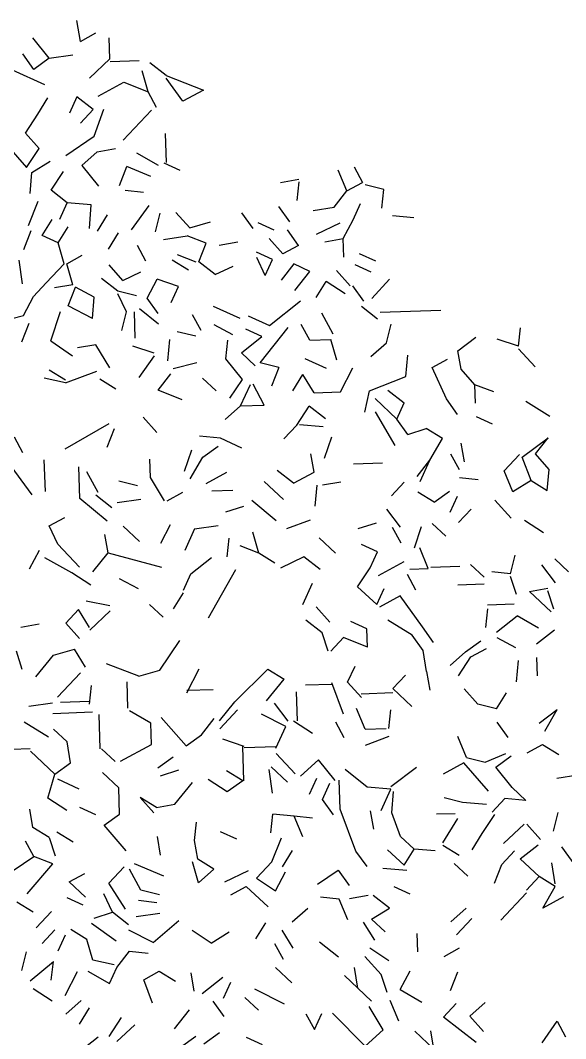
# Model space of a CAD drawing. Header units: metres. Extents: x 10 to 239, y 2 to 253.
# Drawn here: x 62.01 to 63.125, y 239.935 to 242.017 of the extents above; entities that cross this region are included whole.
import ezdxf

# ---------------------------------------------------------------- set-up
doc = ezdxf.new("R2010")
doc.units = ezdxf.units.M
doc.header["$MEASUREMENT"] = 0
doc.layers.add('bloques ARBOLES', color=7, linetype='Continuous', true_color=0xb8d897)

# ---------------------------------------------------------------- blocks, each defined once
blk = doc.blocks.new('arb-alz-77')
at = {"layer": 'bloques ARBOLES', "linetype": 'Continuous'}
for p, q in [((0.2106, 12.6118), (0.1946, 12.7109)), ((0.2106, 12.6118), (0.1946, 12.7109)), ((0.0638, 12.5321), (-0.0142, 12.6292)), ((0.2106, 12.6118), (0.2839, 12.6516)), ((0.3503, 12.5293), (0.3469, 12.6289)), ((0.3503, 12.5293), (0.3469, 12.6289)), ((0.3503, 12.5293), (0.3469, 12.6289)), ((-0.0091, 12.4797), (-0.0615, 12.5528)), ((0.0638, 12.5321), (-0.0091, 12.4797)), ((0.0638, 12.5321), (0.1753, 12.5482)), ((0.3503, 12.5293), (0.2537, 12.4388)), ((0.3508, 12.5169), (0.4877, 12.5216)), ((0.3508, 12.5169), (0.4877, 12.5216)), ((0.6145, 12.451), (0.5378, 12.5107)), ((0.0432, 12.4069), (-0.1088, 12.4764)), ((0.5299, 12.3735), (0.5018, 12.4722)), ((0.5299, 12.3735), (0.5018, 12.4722)), ((0.6145, 12.451), (0.7913, 12.3823)), ((0.6145, 12.451), (0.7913, 12.3823)), ((0.6934, 12.3292), (0.615, 12.4386)), ((0.6934, 12.3292), (0.615, 12.4386)), ((0.294, 12.3531), (0.4163, 12.4195)), ((0.4163, 12.4195), (0.5299, 12.3735)), ((0.0103, 12.2687), (0.0576, 12.3451)), ((0.1944, 12.3497), (0.1598, 12.2737)), ((0.1944, 12.3497), (0.1598, 12.2737)), ((0.2712, 12.2901), (0.1944, 12.3497)), ((0.2712, 12.2901), (0.1944, 12.3497)), ((0.2712, 12.2901), (0.1944, 12.3497)), ((0.2712, 12.2901), (0.1944, 12.3497)), ((0.5698, 12.3001), (0.5299, 12.3735)), ((0.5698, 12.3001), (0.5299, 12.3735)), ((0.7913, 12.3823), (0.6934, 12.3292)), ((0.2754, 12.1655), (0.321, 12.2917)), ((0.2754, 12.1655), (0.321, 12.2917)), ((-0.0488, 12.1795), (0.0103, 12.2687)), ((-0.0488, 12.1795), (0.0103, 12.2687)), ((-0.0488, 12.1795), (0.0103, 12.2687)), ((0.211, 12.2257), (0.2712, 12.2901)), ((0.4131, 12.1453), (0.5454, 12.2868)), ((0.4131, 12.1453), (0.5454, 12.2868)), ((-0.1599, 12.1508), (-0.0435, 12.0178)), ((-0.1599, 12.1508), (-0.0435, 12.0178)), ((-0.1599, 12.1508), (-0.0435, 12.0178)), ((0.0158, 12.1069), (-0.0488, 12.1795)), ((0.1415, 12.0739), (0.2754, 12.1655)), ((0.1415, 12.0739), (0.2754, 12.1655)), ((0.616, 12.04), (0.6114, 12.1769)), ((0.616, 12.04), (0.6114, 12.1769)), ((-0.0435, 12.0178), (0.0158, 12.1069)), ((0.2904, 12.0913), (0.377, 12.1067)), ((0.2904, 12.0913), (0.377, 12.1067)), ((0.2178, 12.0266), (0.2904, 12.0913)), ((0.5791, 12.0264), (0.4774, 12.0853)), ((-0.0177, 11.9937), (0.0678, 12.0464)), ((0.2178, 12.0266), (0.2958, 11.9296)), ((0.3955, 11.933), (0.4298, 12.0213)), ((0.5434, 11.9754), (0.4298, 12.0213)), ((0.5434, 11.9754), (0.4298, 12.0213)), ((0.6036, 12.0397), (0.6795, 12.0048)), ((0.6036, 12.0397), (0.6795, 12.0048)), ((1.4675, 11.9069), (1.4268, 12.0052)), ((1.4675, 11.9069), (1.4268, 12.0052)), ((1.5011, 12.0201), (1.5409, 11.9468)), ((1.5011, 12.0201), (1.5409, 11.9468)), ((-0.0268, 11.8938), (-0.0177, 11.9937)), ((0.0723, 11.9097), (0.1316, 11.9988)), ((0.0723, 11.9097), (0.1316, 11.9988)), ((1.1547, 11.9461), (1.2415, 11.9615)), ((0.149, 11.8499), (0.0723, 11.9097)), ((0.149, 11.8499), (0.0723, 11.9097)), ((0.5086, 11.8994), (0.4211, 11.909)), ((1.2324, 11.8616), (1.2418, 11.9491)), ((1.4078, 11.8302), (1.4675, 11.9069)), ((1.4675, 11.9069), (1.5409, 11.9468)), ((1.6416, 11.9127), (1.5538, 11.9347)), ((1.6322, 11.8252), (1.6416, 11.9127)), ((1.6322, 11.8252), (1.6416, 11.9127)), ((1.6322, 11.8252), (1.6416, 11.9127)), ((1.6322, 11.8252), (1.6416, 11.9127)), ((-0.0341, 11.7441), (0.0118, 11.8578)), ((0.1142, 11.7739), (0.149, 11.8499)), ((0.1142, 11.7739), (0.149, 11.8499)), ((0.1142, 11.7739), (0.149, 11.8499)), ((0.2614, 11.8413), (0.149, 11.8499)), ((0.2529, 11.7288), (0.2614, 11.8413)), ((0.2529, 11.7288), (0.2614, 11.8413)), ((0.4523, 11.7231), (0.5356, 11.8381)), ((0.4523, 11.7231), (0.5356, 11.8381)), ((0.4523, 11.7231), (0.5356, 11.8381)), ((0.4523, 11.7231), (0.5356, 11.8381)), ((0.4523, 11.7231), (0.5356, 11.8381)), ((1.1984, 11.7607), (1.1461, 11.8337)), ((1.3087, 11.8143), (1.4078, 11.8302)), ((1.497, 11.7708), (1.5318, 11.8469)), ((1.497, 11.7708), (1.5318, 11.8469)), ((0.0297, 11.6964), (0.077, 11.7727)), ((0.2906, 11.7176), (0.3379, 11.7941)), ((0.5647, 11.7145), (0.5866, 11.8024)), ((0.7261, 11.7323), (0.6612, 11.805)), ((1.025, 11.73), (0.9727, 11.803)), ((1.4502, 11.6822), (1.497, 11.7708)), ((1.4502, 11.6822), (1.497, 11.7708)), ((1.7832, 11.7805), (1.6832, 11.7896)), ((1.7832, 11.7805), (1.6832, 11.7896)), ((-0.0553, 11.6313), (-0.0209, 11.7195)), ((-0.0553, 11.6313), (-0.0209, 11.7195)), ((0.1056, 11.6615), (0.1528, 11.738)), ((0.1056, 11.6615), (0.1528, 11.738)), ((0.7261, 11.7323), (0.8247, 11.7607)), ((0.7261, 11.7323), (0.8247, 11.7607)), ((0.7261, 11.7323), (0.8247, 11.7607)), ((1.125, 11.721), (1.0491, 11.7557)), ((1.125, 11.721), (1.0491, 11.7557)), ((1.2395, 11.65), (1.1872, 11.7231)), ((1.3249, 11.7028), (1.4351, 11.7564)), ((0.1056, 11.6615), (0.0297, 11.6964)), ((0.3434, 11.6324), (0.3904, 11.7086)), ((0.3434, 11.6324), (0.3904, 11.7086)), ((0.3434, 11.6324), (0.3904, 11.7086)), ((0.3434, 11.6324), (0.3904, 11.7086)), ((0.3434, 11.6324), (0.3904, 11.7086)), ((0.6032, 11.6784), (0.7148, 11.6947)), ((0.6032, 11.6784), (0.7148, 11.6947)), ((0.6032, 11.6784), (0.7148, 11.6947)), ((0.8032, 11.6603), (0.7148, 11.6947)), ((1.166, 11.6102), (1.1013, 11.6827)), ((1.166, 11.6102), (1.1013, 11.6827)), ((1.166, 11.6102), (1.1013, 11.6827)), ((1.3634, 11.6668), (1.4502, 11.6822)), ((1.4531, 11.595), (1.4502, 11.6822)), ((1.4531, 11.595), (1.4502, 11.6822)), ((0.1339, 11.5628), (0.1056, 11.6615)), ((0.5196, 11.5758), (0.4797, 11.6493)), ((0.5196, 11.5758), (0.4797, 11.6493)), ((0.7688, 11.5718), (0.8032, 11.6603)), ((0.7688, 11.5718), (0.8032, 11.6603)), ((0.9526, 11.6653), (0.8658, 11.6499)), ((1.2395, 11.65), (1.166, 11.6102)), ((-0.0623, 11.4691), (-0.0784, 11.5806)), ((-0.0623, 11.4691), (-0.0784, 11.5806)), ((0.1463, 11.5633), (0.2197, 11.6032)), ((0.7203, 11.533), (0.644, 11.58)), ((0.7564, 11.5715), (0.668, 11.6059)), ((0.7564, 11.5715), (0.668, 11.6059)), ((0.8456, 11.5122), (0.7688, 11.5718)), ((1.1172, 11.5837), (1.0412, 11.6185)), ((1.0824, 11.5078), (1.0421, 11.5935)), ((1.0824, 11.5078), (1.1172, 11.5837)), ((1.6032, 11.5751), (1.5273, 11.6099)), ((0.0497, 11.4729), (0.1339, 11.5628)), ((0.1745, 11.4647), (0.1463, 11.5633)), ((0.1745, 11.4647), (0.1463, 11.5633)), ((0.4106, 11.4851), (0.3459, 11.5576)), ((0.4106, 11.4851), (0.3459, 11.5576)), ((0.4106, 11.4851), (0.4963, 11.5253)), ((0.4106, 11.4851), (0.4963, 11.5253)), ((0.8456, 11.5122), (0.9314, 11.5525)), ((0.8456, 11.5122), (0.9314, 11.5525)), ((0.8456, 11.5122), (0.9314, 11.5525)), ((1.2175, 11.5622), (1.1578, 11.4853)), ((1.2175, 11.5622), (1.1578, 11.4853)), ((1.2934, 11.5273), (1.2175, 11.5622)), ((1.2218, 11.4378), (1.2934, 11.5273)), ((1.2218, 11.4378), (1.2934, 11.5273)), ((1.2218, 11.4378), (1.2934, 11.5273)), ((1.4826, 11.459), (1.4179, 11.5315)), ((1.4826, 11.459), (1.4179, 11.5315)), ((1.4826, 11.459), (1.4179, 11.5315)), ((1.4826, 11.459), (1.4179, 11.5315)), ((1.4826, 11.459), (1.4179, 11.5315)), ((1.5042, 11.5594), (1.5801, 11.5245)), ((1.5042, 11.5594), (1.5801, 11.5245)), ((0.3872, 11.4345), (0.3105, 11.4941)), ((0.3872, 11.4345), (0.3105, 11.4941)), ((0.5255, 11.4017), (0.5723, 11.4906)), ((0.673, 11.4565), (0.5723, 11.4906)), ((1.3225, 11.4037), (1.3698, 11.4801)), ((1.3225, 11.4037), (1.3698, 11.4801)), ((1.459, 11.4208), (1.3698, 11.4801)), ((1.459, 11.4208), (1.3698, 11.4801)), ((1.5843, 11.4002), (1.6684, 11.4901)), ((1.5843, 11.4002), (1.6684, 11.4901)), ((1.5843, 11.4002), (1.6684, 11.4901)), ((-0.0104, 11.4086), (0.0497, 11.4729)), ((0.1745, 11.4647), (0.088, 11.4492)), ((0.1745, 11.4647), (0.088, 11.4492)), ((0.153, 11.3643), (0.1875, 11.4526)), ((0.2761, 11.4059), (0.1875, 11.4526)), ((0.4752, 11.4126), (0.3872, 11.4345)), ((0.4752, 11.4126), (0.3872, 11.4345)), ((0.6383, 11.3807), (0.673, 11.4565)), ((1.5473, 11.3864), (1.4951, 11.4595)), ((1.5473, 11.3864), (1.4951, 11.4595)), ((-0.0572, 11.3197), (-0.0104, 11.4086)), ((0.2671, 11.3058), (0.2761, 11.4059)), ((0.2671, 11.3058), (0.2761, 11.4059)), ((0.4281, 11.3361), (0.3877, 11.4221)), ((0.4281, 11.3361), (0.3877, 11.4221)), ((0.4281, 11.3361), (0.3877, 11.4221)), ((0.5778, 11.3287), (0.5255, 11.4017)), ((0.5778, 11.3287), (0.5255, 11.4017)), ((0.5778, 11.3287), (0.5255, 11.4017)), ((1.1028, 11.2719), (1.2483, 11.3888)), ((0.0713, 11.1996), (0.1166, 11.3381)), ((0.0713, 11.1996), (0.1166, 11.3381)), ((0.2671, 11.3058), (0.153, 11.3643)), ((0.4061, 11.2483), (0.4281, 11.3361)), ((0.4061, 11.2483), (0.4281, 11.3361)), ((0.4061, 11.2483), (0.4281, 11.3361)), ((0.4695, 11.2131), (0.4654, 11.3374)), ((0.5794, 11.279), (0.4898, 11.3507)), ((0.9647, 11.3045), (0.8381, 11.3625)), ((0.9647, 11.3045), (0.8381, 11.3625)), ((1.6125, 11.3015), (1.5358, 11.3611)), ((1.91, 11.3426), (1.624, 11.333)), ((1.91, 11.3426), (1.624, 11.333)), ((1.91, 11.3426), (1.624, 11.333)), ((-0.1684, 11.2911), (-0.0572, 11.3197)), ((-0.0654, 11.1949), (-0.031, 11.2834)), ((-0.0654, 11.1949), (-0.031, 11.2834)), ((-0.0654, 11.1949), (-0.031, 11.2834)), ((-0.0654, 11.1949), (-0.031, 11.2834)), ((0.7797, 11.2484), (0.74, 11.3218)), ((0.7797, 11.2484), (0.74, 11.3218)), ((0.7797, 11.2484), (0.74, 11.3218)), ((0.7797, 11.2484), (0.74, 11.3218)), ((0.7797, 11.2484), (0.74, 11.3218)), ((1.0016, 11.3182), (1.1028, 11.2719)), ((1.4031, 11.2321), (1.35, 11.33)), ((0.6677, 11.2446), (0.7557, 11.2227)), ((0.9299, 11.2286), (0.8411, 11.2754)), ((0.9299, 11.2286), (0.8411, 11.2754)), ((1.0671, 11.2208), (0.9912, 11.2556)), ((1.0671, 11.2208), (0.9912, 11.2556)), ((1.0671, 11.2208), (0.9912, 11.2556)), ((1.0589, 11.0959), (1.1903, 11.2623)), ((1.0589, 11.0959), (1.1903, 11.2623)), ((1.0589, 11.0959), (1.1903, 11.2623)), ((1.0589, 11.0959), (1.1903, 11.2623)), ((1.0589, 11.0959), (1.1903, 11.2623)), ((1.0589, 11.0959), (1.1903, 11.2623)), ((1.292, 11.2034), (1.2521, 11.2769)), ((1.6536, 11.1907), (1.6756, 11.2786)), ((2.2769, 11.1744), (2.2865, 11.2619)), ((0.0713, 11.1996), (0.1734, 11.1284)), ((0.0713, 11.1996), (0.1734, 11.1284)), ((0.6226, 11.1061), (0.6317, 11.2061)), ((0.8963, 11.1154), (0.9059, 11.2028)), ((0.8963, 11.1154), (0.9059, 11.2028)), ((0.9702, 11.1427), (1.0671, 11.2208)), ((0.9702, 11.1427), (1.0671, 11.2208)), ((0.9702, 11.1427), (1.0671, 11.2208)), ((1.292, 11.2034), (1.3915, 11.2068)), ((1.4197, 11.1081), (1.3915, 11.2068)), ((1.5811, 11.1261), (1.6536, 11.1907)), ((1.9912, 11.1523), (2.0762, 11.2175)), ((1.9912, 11.1523), (2.0762, 11.2175)), ((1.9912, 11.1523), (2.0762, 11.2175)), ((2.2769, 11.1744), (2.1762, 11.2084)), ((0.2838, 11.1818), (0.1971, 11.1664)), ((0.2838, 11.1818), (0.1971, 11.1664)), ((0.3498, 11.072), (0.2838, 11.1818)), ((0.5591, 11.1414), (0.4584, 11.1752)), ((0.5591, 11.1414), (0.4584, 11.1752)), ((1.0345, 11.0827), (0.9702, 11.1427)), ((2.0066, 11.0656), (1.9912, 11.1523)), ((2.0066, 11.0656), (1.9912, 11.1523)), ((2.0066, 11.0656), (1.9912, 11.1523)), ((2.0066, 11.0656), (1.9912, 11.1523)), ((2.355, 11.0774), (2.2774, 11.162)), ((2.355, 11.0774), (2.2774, 11.162)), ((0.4883, 11.0268), (0.5596, 11.1288)), ((0.4883, 11.0268), (0.5596, 11.1288)), ((0.6488, 11.0696), (0.7599, 11.0983)), ((0.6488, 11.0696), (0.7599, 11.0983)), ((0.9744, 11.0183), (0.8963, 11.1154)), ((1.1469, 11.074), (1.0589, 11.0959)), ((1.3713, 11.0691), (1.27, 11.1155)), ((1.3713, 11.0691), (1.27, 11.1155)), ((1.3713, 11.0691), (1.27, 11.1155)), ((1.3713, 11.0691), (1.27, 11.1155)), ((1.7461, 11.0319), (1.7553, 11.1319)), ((1.8693, 11.0735), (1.9426, 11.1133)), ((0.1398, 11.0151), (0.0636, 11.0623)), ((0.1403, 11.0025), (0.288, 11.0574)), ((0.5775, 10.9676), (0.6372, 11.0444)), ((1.1469, 11.074), (1.1125, 10.9856)), ((1.1469, 11.074), (1.1125, 10.9856)), ((1.4372, 10.9592), (1.4956, 11.0733)), ((1.9366, 10.9263), (1.8693, 11.0735)), ((1.9366, 10.9263), (1.8693, 11.0735)), ((1.9366, 10.9263), (1.8693, 11.0735)), ((2.0714, 10.9931), (2.0066, 11.0656)), ((0.1403, 11.0025), (0.04, 11.0242)), ((0.1403, 11.0025), (0.04, 11.0242)), ((0.3017, 11.0206), (0.378, 10.9734)), ((0.3017, 11.0206), (0.378, 10.9734)), ((0.8516, 10.9644), (0.7873, 11.0244)), ((0.9152, 10.9291), (0.9744, 11.0183)), ((0.966, 10.8935), (1.0125, 10.9948)), ((1.078, 10.8972), (1.025, 10.9951)), ((1.2129, 10.9641), (1.2601, 11.0404)), ((1.3128, 10.955), (1.2601, 11.0404)), ((1.3128, 10.955), (1.2601, 11.0404)), ((1.5742, 10.9639), (1.7461, 11.0319)), ((0.6911, 10.9216), (0.5775, 10.9676)), ((1.3128, 10.955), (1.4372, 10.9592)), ((1.3128, 10.955), (1.4372, 10.9592)), ((1.5525, 10.8635), (1.5742, 10.9639)), ((1.6611, 10.9669), (1.7378, 10.9071)), ((1.6611, 10.9669), (1.7378, 10.9071)), ((2.1596, 10.9587), (2.0714, 10.9931)), ((2.0743, 10.906), (2.0714, 10.9931)), ((1.7032, 10.8311), (1.6003, 10.9273)), ((1.7032, 10.8311), (1.7378, 10.9071)), ((1.9889, 10.8532), (1.9366, 10.9263)), ((2.4252, 10.8431), (2.3107, 10.914)), ((2.4252, 10.8431), (2.3107, 10.914)), ((0.966, 10.8935), (0.8935, 10.8289)), ((0.966, 10.8935), (1.078, 10.8972)), ((0.966, 10.8935), (1.078, 10.8972)), ((0.966, 10.8935), (1.078, 10.8972)), ((1.2308, 10.8028), (1.29, 10.892)), ((1.3668, 10.8323), (1.29, 10.892)), ((1.695, 10.7063), (1.6023, 10.8652)), ((0.1383, 10.6912), (0.3461, 10.8103)), ((0.1383, 10.6912), (0.3461, 10.8103)), ((0.5718, 10.7681), (0.507, 10.8406)), ((0.5718, 10.7681), (0.507, 10.8406)), ((1.1706, 10.7385), (1.2308, 10.8028)), ((1.3556, 10.7945), (1.2432, 10.8032)), ((1.3556, 10.7945), (1.2432, 10.8032)), ((1.7555, 10.7582), (1.7032, 10.8311)), ((2.0764, 10.8438), (2.1522, 10.809)), ((2.0764, 10.8438), (2.1522, 10.809)), ((0.3374, 10.6979), (0.3719, 10.7862)), ((1.7555, 10.7582), (1.8417, 10.786)), ((1.7555, 10.7582), (1.8417, 10.786)), ((1.918, 10.7387), (1.8417, 10.786)), ((1.918, 10.7387), (1.8417, 10.786)), ((-0.0602, 10.6719), (-0.1001, 10.7454)), ((0.8716, 10.7409), (0.7717, 10.7499)), ((0.8716, 10.7409), (0.7717, 10.7499)), ((0.9727, 10.6944), (0.8716, 10.7409)), ((1.3945, 10.746), (1.3606, 10.6452)), ((1.8592, 10.6373), (1.918, 10.7387)), ((1.8592, 10.6373), (1.918, 10.7387)), ((2.0213, 10.6301), (2.0059, 10.7168)), ((2.0213, 10.6301), (2.0059, 10.7168)), ((2.2946, 10.652), (2.4161, 10.7431)), ((2.3565, 10.6664), (2.4161, 10.7431)), ((0.7024, 10.5856), (0.7365, 10.6864)), ((0.7875, 10.6507), (0.8603, 10.703)), ((1.313, 10.5813), (1.2975, 10.6679)), ((1.313, 10.5813), (1.2975, 10.6679)), ((1.9977, 10.592), (1.9578, 10.6654)), ((1.9977, 10.592), (1.9578, 10.6654)), ((1.9977, 10.592), (1.9578, 10.6654)), ((2.2097, 10.5867), (2.2817, 10.6639)), ((2.4212, 10.5938), (2.3565, 10.6664)), ((-0.0162, 10.4742), (-0.1337, 10.6321)), ((0.0456, 10.4888), (0.0405, 10.6381)), ((0.0456, 10.4888), (0.0405, 10.6381)), ((0.0456, 10.4888), (0.0405, 10.6381)), ((0.5416, 10.5553), (0.5386, 10.6423)), ((0.5416, 10.5553), (0.5386, 10.6423)), ((0.7286, 10.5492), (0.7875, 10.6507)), ((1.6354, 10.6234), (1.4986, 10.6188)), ((1.6354, 10.6234), (1.4986, 10.6188)), ((1.7994, 10.5603), (1.8592, 10.6373)), ((1.7994, 10.5603), (1.8592, 10.6373)), ((1.7994, 10.5603), (1.8592, 10.6373)), ((1.8128, 10.5359), (1.8592, 10.6373)), ((1.8128, 10.5359), (1.8592, 10.6373)), ((1.8128, 10.5359), (1.8592, 10.6373)), ((2.3357, 10.5412), (2.2946, 10.652)), ((2.3357, 10.5412), (2.2946, 10.652)), ((0.2085, 10.4568), (0.2035, 10.6061)), ((0.2948, 10.4847), (0.2417, 10.5826)), ((0.804, 10.5267), (0.9019, 10.5799)), ((1.2151, 10.5282), (1.1383, 10.5879)), ((1.2151, 10.5282), (1.313, 10.5813)), ((2.2504, 10.4885), (2.2097, 10.5867)), ((2.412, 10.494), (2.4212, 10.5938)), ((2.412, 10.494), (2.4212, 10.5938)), ((2.412, 10.494), (2.4212, 10.5938)), ((2.412, 10.494), (2.4212, 10.5938)), ((2.412, 10.494), (2.4212, 10.5938)), ((0.4806, 10.5159), (0.3927, 10.5379)), ((0.6076, 10.4454), (0.5416, 10.5553)), ((0.6076, 10.4454), (0.5416, 10.5553)), ((1.1678, 10.4519), (1.0778, 10.5361)), ((1.3185, 10.4196), (1.3275, 10.5195)), ((1.3185, 10.4196), (1.3275, 10.5195)), ((1.3524, 10.5204), (1.4391, 10.5358)), ((1.3524, 10.5204), (1.4391, 10.5358)), ((1.678, 10.4692), (1.7381, 10.5334)), ((2.0865, 10.5452), (1.9989, 10.5546)), ((2.3357, 10.5412), (2.2504, 10.4885)), ((2.3357, 10.5412), (2.2504, 10.4885)), ((2.3357, 10.5412), (2.412, 10.494)), ((2.3357, 10.5412), (2.412, 10.494)), ((0.3596, 10.4121), (0.2829, 10.4719)), ((0.62, 10.4459), (0.6934, 10.4858)), ((0.62, 10.4459), (0.6934, 10.4858)), ((0.62, 10.4459), (0.6934, 10.4858)), ((0.9299, 10.4938), (0.8303, 10.4904)), ((0.9299, 10.4938), (0.8303, 10.4904)), ((1.8784, 10.4385), (1.8019, 10.4858)), ((1.8784, 10.4385), (1.8019, 10.4858)), ((1.8784, 10.4385), (1.9513, 10.4908)), ((1.8784, 10.4385), (1.9513, 10.4908)), ((1.9546, 10.3913), (1.9895, 10.4671)), ((1.9546, 10.3913), (1.9895, 10.4671)), ((0.3369, 10.349), (0.2085, 10.4568)), ((0.3369, 10.349), (0.2085, 10.4568)), ((0.3837, 10.4379), (0.4952, 10.4541)), ((0.3837, 10.4379), (0.4952, 10.4541)), ((0.8958, 10.3929), (0.9821, 10.4207)), ((1.1339, 10.3511), (1.0185, 10.4469)), ((1.1339, 10.3511), (1.0185, 10.4469)), ((2.242, 10.3636), (2.1644, 10.4482)), ((1.7204, 10.3211), (1.6552, 10.4061)), ((1.9937, 10.3428), (2.0538, 10.407)), ((0.0636, 10.3274), (0.1369, 10.3673)), ((0.1037, 10.2415), (0.0636, 10.3274)), ((0.1037, 10.2415), (0.0636, 10.3274)), ((0.4123, 10.3267), (0.4894, 10.2545)), ((0.4123, 10.3267), (0.4894, 10.2545)), ((0.4123, 10.3267), (0.4894, 10.2545)), ((0.5894, 10.2455), (0.6362, 10.3343)), ((0.749, 10.3131), (0.8606, 10.3294)), ((1.1849, 10.3154), (1.2956, 10.3565)), ((1.1849, 10.3154), (1.2956, 10.3565)), ((1.5213, 10.3144), (1.6076, 10.3422)), ((1.7859, 10.2237), (1.8199, 10.3244)), ((1.7859, 10.2237), (1.8199, 10.3244)), ((1.7859, 10.2237), (1.8199, 10.3244)), ((1.7859, 10.2237), (1.8199, 10.3244)), ((1.7859, 10.2237), (1.8199, 10.3244)), ((1.7859, 10.2237), (1.8199, 10.3244)), ((1.9335, 10.2785), (1.8692, 10.3385)), ((1.9335, 10.2785), (1.8692, 10.3385)), ((1.9335, 10.2785), (1.8692, 10.3385)), ((2.3939, 10.294), (2.3046, 10.3532)), ((0.3419, 10.1998), (0.3264, 10.2865)), ((0.3419, 10.1998), (0.3264, 10.2865)), ((0.749, 10.3131), (0.7026, 10.212)), ((0.749, 10.3131), (0.7026, 10.212)), ((0.749, 10.3131), (0.7026, 10.212)), ((1.0519, 10.1988), (1.0236, 10.2975)), ((1.7229, 10.2465), (1.683, 10.3198)), ((0.2071, 10.1329), (0.1037, 10.2415)), ((0.2071, 10.1329), (0.1037, 10.2415)), ((0.2071, 10.1329), (0.1037, 10.2415)), ((0.2071, 10.1329), (0.1037, 10.2415)), ((0.903, 10.1814), (0.9124, 10.2688)), ((0.903, 10.1814), (0.9124, 10.2688)), ((1.0519, 10.1988), (0.9635, 10.2332)), ((1.0519, 10.1988), (0.9635, 10.2332)), ((1.0519, 10.1988), (0.9635, 10.2332)), ((1.4131, 10.1986), (1.336, 10.2707)), ((1.4131, 10.1986), (1.336, 10.2707)), ((1.6122, 10.2053), (1.5362, 10.2402)), ((-0.0293, 10.125), (0.0175, 10.2137)), ((0.2701, 10.1101), (0.3419, 10.1998)), ((0.3419, 10.1998), (0.5932, 10.1335)), ((0.7313, 10.1009), (0.8282, 10.1789)), ((0.7313, 10.1009), (0.8282, 10.1789)), ((1.1282, 10.1516), (1.0519, 10.1988)), ((1.2642, 10.1811), (1.1538, 10.1276)), ((1.2642, 10.1811), (1.1538, 10.1276)), ((1.341, 10.1214), (1.2642, 10.1811)), ((1.341, 10.1214), (1.2642, 10.1811)), ((1.5774, 10.1295), (1.6122, 10.2053)), ((1.5774, 10.1295), (1.6122, 10.2053)), ((1.8515, 10.1262), (1.8108, 10.2245)), ((2.2384, 10.1019), (2.2604, 10.1898)), ((2.2384, 10.1019), (2.2604, 10.1898)), ((0.1706, 10.1068), (0.0436, 10.1773)), ((1.616, 10.0934), (1.7383, 10.1597)), ((1.8637, 10.1328), (2.0006, 10.1375)), ((2.1145, 10.0852), (2.0501, 10.1455)), ((2.1145, 10.0852), (2.0501, 10.1455)), ((2.1145, 10.0852), (2.0501, 10.1455)), ((2.4516, 10.0593), (2.3864, 10.1442)), ((2.5122, 10.1112), (2.4479, 10.1713)), ((0.2597, 10.0476), (0.1706, 10.1068)), ((0.2597, 10.0476), (0.1706, 10.1068)), ((0.6965, 10.0249), (0.7313, 10.1009)), ((0.6965, 10.0249), (0.7313, 10.1009)), ((0.9424, 10.1204), (0.8131, 9.8919)), ((0.9424, 10.1204), (0.8131, 9.8919)), ((1.5181, 10.0403), (1.5774, 10.1295)), ((1.5181, 10.0403), (1.5774, 10.1295)), ((1.7926, 10.0247), (1.7528, 10.0979)), ((1.7926, 10.0247), (1.7528, 10.0979)), ((1.7926, 10.0247), (1.7528, 10.0979)), ((1.7644, 10.1232), (1.8515, 10.1262)), ((1.7644, 10.1232), (1.8515, 10.1262)), ((2.2384, 10.1019), (2.1509, 10.1114)), ((2.2668, 10.0032), (2.2388, 10.0894)), ((2.2668, 10.0032), (2.2388, 10.0894)), ((0.4846, 10.0301), (0.3958, 10.077)), ((1.2593, 9.9567), (1.3058, 10.0579)), ((1.2593, 9.9567), (1.3058, 10.0579)), ((1.2593, 9.9567), (1.3058, 10.0579)), ((1.2593, 9.9567), (1.3058, 10.0579)), ((1.2593, 9.9567), (1.3058, 10.0579)), ((1.2593, 9.9567), (1.3058, 10.0579)), ((1.6081, 9.956), (1.5181, 10.0403)), ((1.6081, 9.956), (1.5181, 10.0403)), ((1.6081, 9.956), (1.5181, 10.0403)), ((1.6081, 9.956), (1.5181, 10.0403)), ((1.6081, 9.956), (1.5181, 10.0403)), ((1.9911, 10.05), (2.1155, 10.0542)), ((1.9911, 10.05), (2.1155, 10.0542)), ((0.6496, 9.9362), (0.6969, 10.0125)), ((0.6496, 9.9362), (0.6969, 10.0125)), ((1.6081, 9.956), (1.6429, 10.032)), ((1.6081, 9.956), (1.6429, 10.032)), ((1.6081, 9.956), (1.6429, 10.032)), ((1.7189, 9.9972), (1.621, 9.9441)), ((1.7189, 9.9972), (1.621, 9.9441)), ((1.8233, 9.8512), (1.7189, 9.9972)), ((2.3285, 10.0177), (2.4152, 10.0331)), ((2.3285, 10.0177), (2.4152, 10.0331)), ((2.4313, 9.9215), (2.3285, 10.0177)), ((2.4313, 9.9215), (2.3285, 10.0177)), ((2.4434, 9.9344), (2.4155, 10.0207)), ((2.4434, 9.9344), (2.4155, 10.0207)), ((2.4434, 9.9344), (2.4155, 10.0207)), ((2.4434, 9.9344), (2.4155, 10.0207)), ((0.3503, 9.9509), (0.2375, 9.9721)), ((0.6012, 9.8971), (0.5369, 9.9573)), ((1.3867, 9.8739), (1.3219, 9.9464)), ((1.3867, 9.8739), (1.3219, 9.9464)), ((1.3867, 9.8739), (1.3219, 9.9464)), ((2.1313, 9.9551), (2.2557, 9.9594)), ((0.1413, 9.8692), (0.2014, 9.9335)), ((0.1413, 9.8692), (0.2014, 9.9335)), ((0.1413, 9.8692), (0.2014, 9.9335)), ((0.2541, 9.848), (0.2014, 9.9335)), ((0.2541, 9.848), (0.2014, 9.9335)), ((0.2545, 9.8356), (0.3511, 9.9261)), ((0.2545, 9.8356), (0.3511, 9.9261)), ((0.2545, 9.8356), (0.3511, 9.9261)), ((2.1225, 9.8489), (2.1319, 9.9364)), ((2.1225, 9.8489), (2.1319, 9.9364)), ((2.1225, 9.8489), (2.1319, 9.9364)), ((2.1731, 9.8257), (2.2701, 9.9037)), ((2.1731, 9.8257), (2.2701, 9.9037)), ((2.3716, 9.8448), (2.2701, 9.9037)), ((2.3716, 9.8448), (2.2701, 9.9037)), ((2.3716, 9.8448), (2.2701, 9.9037)), ((-0.0699, 9.8495), (0.0168, 9.865)), ((0.206, 9.7966), (0.1413, 9.8692)), ((1.3511, 9.8228), (1.2742, 9.8825)), ((1.3511, 9.8228), (1.2742, 9.8825)), ((1.5622, 9.8424), (1.4862, 9.8772)), ((1.5652, 9.7553), (1.5622, 9.8424)), ((1.5652, 9.7553), (1.5622, 9.8424)), ((1.5652, 9.7553), (1.5622, 9.8424)), ((1.7749, 9.8122), (1.6603, 9.8831)), ((1.8756, 9.7783), (1.8233, 9.8512)), ((1.8756, 9.7783), (1.8233, 9.8512)), ((1.3788, 9.7365), (1.3511, 9.8228)), ((1.3788, 9.7365), (1.3511, 9.8228)), ((1.3912, 9.7369), (1.4514, 9.8014)), ((1.3912, 9.7369), (1.4514, 9.8014)), ((1.5652, 9.7553), (1.4514, 9.8014)), ((1.5652, 9.7553), (1.4514, 9.8014)), ((1.8272, 9.7393), (1.7749, 9.8122)), ((2.1739, 9.8008), (2.2626, 9.754)), ((2.1739, 9.8008), (2.2626, 9.754)), ((2.1739, 9.8008), (2.2626, 9.754)), ((2.4467, 9.835), (2.3617, 9.7697)), ((2.4467, 9.835), (2.3617, 9.7697)), ((2.4467, 9.835), (2.3617, 9.7697)), ((2.4467, 9.835), (2.3617, 9.7697)), ((2.4467, 9.835), (2.3617, 9.7697)), ((2.4467, 9.835), (2.3617, 9.7697)), ((2.4467, 9.835), (2.3617, 9.7697)), ((2.4467, 9.835), (2.3617, 9.7697)), ((0.5848, 9.6474), (0.6797, 9.7877)), ((2.0266, 9.7336), (2.0996, 9.7858)), ((2.0266, 9.7336), (2.0996, 9.7858)), ((2.0524, 9.7095), (2.1258, 9.7493)), ((2.0524, 9.7095), (2.1258, 9.7493)), ((2.0524, 9.7095), (2.1258, 9.7493)), ((2.0524, 9.7095), (2.1258, 9.7493)), ((-0.0632, 9.6505), (-0.091, 9.7367)), ((0.0003, 9.6153), (0.0841, 9.7177)), ((0.0003, 9.6153), (0.0841, 9.7177)), ((0.0841, 9.7177), (0.1827, 9.746)), ((0.0841, 9.7177), (0.1827, 9.746)), ((0.2354, 9.6606), (0.1827, 9.746)), ((0.2354, 9.6606), (0.1827, 9.746)), ((1.843, 9.6401), (1.8272, 9.7393)), ((1.9541, 9.6688), (2.0266, 9.7336)), ((1.9931, 9.6203), (2.0524, 9.7095)), ((1.9931, 9.6203), (2.0524, 9.7095)), ((2.3668, 9.6205), (2.3639, 9.7075)), ((2.3668, 9.6205), (2.3639, 9.7075)), ((2.3668, 9.6205), (2.3639, 9.7075)), ((2.3668, 9.6205), (2.3639, 9.7075)), ((0.4859, 9.6193), (0.3346, 9.6764)), ((0.4859, 9.6193), (0.3346, 9.6764)), ((0.7129, 9.5397), (0.7713, 9.6537)), ((0.9385, 9.4974), (1.0952, 9.6522)), ((0.9385, 9.4974), (1.0952, 9.6522)), ((1.0952, 9.6522), (1.1715, 9.605)), ((1.0952, 9.6522), (1.1715, 9.605)), ((1.471, 9.5902), (1.5058, 9.6661)), ((2.268, 9.5921), (2.2773, 9.6922)), ((2.268, 9.5921), (2.2773, 9.6922)), ((2.268, 9.5921), (2.2773, 9.6922)), ((2.268, 9.5921), (2.2773, 9.6922)), ((0.1032, 9.5191), (0.2114, 9.6349)), ((0.1032, 9.5191), (0.2114, 9.6349)), ((0.4859, 9.6193), (0.5848, 9.6474)), ((1.0878, 9.5024), (1.1715, 9.605)), ((1.6838, 9.56), (1.7439, 9.6243)), ((1.843, 9.6401), (1.8584, 9.5535)), ((1.843, 9.6401), (1.8584, 9.5535)), ((1.843, 9.6401), (1.8584, 9.5535)), ((1.843, 9.6401), (1.8584, 9.5535)), ((1.843, 9.6401), (1.8584, 9.5535)), ((1.843, 9.6401), (1.8584, 9.5535)), ((1.843, 9.6401), (1.8584, 9.5535)), ((0.2539, 9.4868), (0.2634, 9.5744)), ((0.2539, 9.4868), (0.2634, 9.5744)), ((0.435, 9.468), (0.4308, 9.5924)), ((0.435, 9.468), (0.4308, 9.5924)), ((0.7124, 9.5521), (0.8369, 9.5563)), ((0.7124, 9.5521), (0.8369, 9.5563)), ((1.2721, 9.5772), (1.3965, 9.5814)), ((1.2721, 9.5772), (1.3965, 9.5814)), ((1.2721, 9.5772), (1.3965, 9.5814)), ((1.4511, 9.4401), (1.3962, 9.5877)), ((1.4511, 9.4401), (1.3962, 9.5877)), ((1.5358, 9.5176), (1.471, 9.5902)), ((1.6838, 9.56), (1.7737, 9.4759)), ((1.6838, 9.56), (1.7737, 9.4759)), ((2.0849, 9.4865), (2.0201, 9.559)), ((2.0849, 9.4865), (2.0201, 9.559)), ((2.0849, 9.4865), (2.0201, 9.559)), ((1.2343, 9.4078), (1.2296, 9.5447)), ((1.5351, 9.5363), (1.6845, 9.5413)), ((1.5351, 9.5363), (1.6845, 9.5413)), ((1.5351, 9.5363), (1.6845, 9.5413)), ((2.1729, 9.4645), (2.2199, 9.5407)), ((-0.0324, 9.4772), (0.0792, 9.4934)), ((0.2534, 9.4992), (0.1166, 9.4947)), ((0.2534, 9.4992), (0.1166, 9.4947)), ((0.8668, 9.4078), (0.9385, 9.4974)), ((0.8681, 9.3706), (0.9522, 9.4606)), ((1.1908, 9.4064), (1.1256, 9.4914)), ((1.5532, 9.3689), (1.5125, 9.4671)), ((1.6651, 9.3726), (1.6747, 9.46)), ((2.1729, 9.4645), (2.0849, 9.4865)), ((2.3744, 9.3966), (2.4594, 9.4616)), ((2.4006, 9.36), (2.4594, 9.4616)), ((2.4006, 9.36), (2.4594, 9.4616)), ((0.0808, 9.4436), (0.2676, 9.4499)), ((0.3045, 9.2768), (0.299, 9.4385)), ((0.3045, 9.2768), (0.299, 9.4385)), ((0.5434, 9.397), (0.4417, 9.4558)), ((0.5434, 9.397), (0.4417, 9.4558)), ((0.5434, 9.397), (0.4417, 9.4558)), ((0.7089, 9.2904), (0.5923, 9.4235)), ((0.7818, 9.3428), (0.8414, 9.4195)), ((0.7818, 9.3428), (0.8414, 9.4195)), ((1.179, 9.3811), (1.065, 9.4394)), ((1.179, 9.3811), (1.065, 9.4394)), ((1.179, 9.3811), (1.065, 9.4394)), ((1.179, 9.3811), (1.065, 9.4394)), ((1.179, 9.3811), (1.065, 9.4394)), ((1.179, 9.3811), (1.065, 9.4394)), ((1.179, 9.3811), (1.065, 9.4394)), ((0.0598, 9.3308), (-0.0547, 9.4017)), ((0.0598, 9.3308), (-0.0547, 9.4017)), ((0.0598, 9.3308), (-0.0547, 9.4017)), ((0.1478, 9.3088), (0.0834, 9.369)), ((0.5467, 9.2974), (0.5434, 9.397)), ((0.5467, 9.2974), (0.5434, 9.397)), ((0.5467, 9.2974), (0.5434, 9.397)), ((1.1326, 9.2798), (1.179, 9.3811)), ((1.1326, 9.2798), (1.179, 9.3811)), ((1.3048, 9.3479), (1.2156, 9.4073)), ((1.3048, 9.3479), (1.2156, 9.4073)), ((1.3048, 9.3479), (1.2156, 9.4073)), ((1.4549, 9.3281), (1.4152, 9.4015)), ((1.4549, 9.3281), (1.4152, 9.4015)), ((1.5532, 9.3689), (1.6527, 9.3722)), ((1.5532, 9.3689), (1.6527, 9.3722)), ((2.1749, 9.4023), (2.2271, 9.3293)), ((0.7089, 9.2904), (0.7818, 9.3428)), ((0.7089, 9.2904), (0.7818, 9.3428)), ((0.983, 9.2873), (0.8822, 9.3212)), ((0.983, 9.2873), (0.8822, 9.3212)), ((1.5557, 9.2941), (1.6664, 9.3352)), ((1.5557, 9.2941), (1.6664, 9.3352)), ((2.0311, 9.2354), (1.9904, 9.3338)), ((2.0311, 9.2354), (1.9904, 9.3338)), ((-0.1127, 9.2752), (-0.0257, 9.2781)), ((0.1635, 9.2098), (0.1478, 9.3088)), ((0.3751, 9.2169), (0.3108, 9.277)), ((0.3751, 9.2169), (0.3108, 9.277)), ((0.3751, 9.2169), (0.3108, 9.277)), ((0.3999, 9.2177), (0.5467, 9.2974)), ((0.9822, 9.1253), (0.9767, 9.287)), ((0.9822, 9.1253), (0.9767, 9.287)), ((0.9822, 9.1253), (0.9767, 9.287)), ((0.9822, 9.1253), (0.9767, 9.287)), ((0.9822, 9.1253), (0.9767, 9.287)), ((0.9822, 9.1253), (0.9767, 9.287)), ((1.1324, 9.2861), (0.9832, 9.281)), ((1.1324, 9.2861), (0.9832, 9.281)), ((2.3168, 9.2575), (2.3901, 9.2974)), ((2.3901, 9.2974), (2.4666, 9.2501)), ((2.3901, 9.2974), (2.4666, 9.2501)), ((0.0905, 9.1574), (-0.0252, 9.2657)), ((0.5753, 9.1863), (0.6484, 9.2386)), ((1.224, 9.1584), (1.1335, 9.255)), ((1.2493, 9.1467), (1.3339, 9.2243)), ((1.2493, 9.1467), (1.3339, 9.2243)), ((1.2493, 9.1467), (1.3339, 9.2243)), ((1.4119, 9.1272), (1.3339, 9.2243)), ((2.0311, 9.2354), (2.1189, 9.2135)), ((2.0311, 9.2354), (2.1189, 9.2135)), ((2.0311, 9.2354), (2.1189, 9.2135)), ((2.0311, 9.2354), (2.1189, 9.2135)), ((2.1189, 9.2135), (2.2172, 9.2542)), ((2.1189, 9.2135), (2.2172, 9.2542)), ((2.1189, 9.2135), (2.2172, 9.2542)), ((2.1696, 9.1903), (2.2426, 9.2426)), ((2.1696, 9.1903), (2.2426, 9.2426)), ((0.0905, 9.1574), (0.1635, 9.2098)), ((0.0905, 9.1574), (0.1635, 9.2098)), ((0.0905, 9.1574), (0.1635, 9.2098)), ((0.589, 9.1494), (0.6753, 9.1773)), ((0.976, 9.1251), (0.8997, 9.1724)), ((0.976, 9.1251), (0.8997, 9.1724)), ((0.976, 9.1251), (0.8997, 9.1724)), ((0.976, 9.1251), (0.8997, 9.1724)), ((1.0988, 9.1791), (1.115, 9.0675)), ((1.0988, 9.1791), (1.115, 9.0675)), ((1.0988, 9.1791), (1.115, 9.0675)), ((1.0988, 9.1791), (1.115, 9.0675)), ((1.0988, 9.1791), (1.115, 9.0675)), ((1.1879, 9.1197), (1.1107, 9.192)), ((1.5624, 9.0951), (1.46, 9.1788)), ((1.5624, 9.0951), (1.46, 9.1788)), ((1.5624, 9.0951), (1.46, 9.1788)), ((1.5624, 9.0951), (1.46, 9.1788)), ((1.6745, 9.0989), (1.7958, 9.1902)), ((2.0195, 9.2102), (1.9217, 9.1571)), ((2.0195, 9.2102), (1.9217, 9.1571)), ((2.136, 9.0771), (2.0195, 9.2102)), ((2.2476, 9.0933), (2.1696, 9.1903)), ((2.2476, 9.0933), (2.1696, 9.1903)), ((2.2476, 9.0933), (2.1696, 9.1903)), ((0.0571, 9.0443), (0.0905, 9.1574)), ((0.0571, 9.0443), (0.0905, 9.1574)), ((0.205, 9.0866), (0.1039, 9.1329)), ((0.3917, 9.0928), (0.3145, 9.1651)), ((0.3917, 9.0928), (0.3145, 9.1651)), ((0.903, 9.0729), (0.8138, 9.132)), ((0.903, 9.0729), (0.8138, 9.132)), ((0.976, 9.1251), (0.903, 9.0729)), ((1.3244, 9.1369), (1.2896, 9.0609)), ((1.3244, 9.1369), (1.2896, 9.0609)), ((1.4351, 8.9912), (1.4306, 9.1279)), ((2.4578, 9.1377), (2.5569, 9.1536)), ((2.4578, 9.1377), (2.5569, 9.1536)), ((0.3959, 8.9685), (0.3917, 9.0928)), ((0.6559, 9.0146), (0.7395, 9.1171)), ((0.6559, 9.0146), (0.7395, 9.1171)), ((0.6559, 9.0146), (0.7395, 9.1171)), ((1.3526, 9.0381), (1.3875, 9.114)), ((1.6748, 9.0864), (1.5624, 9.0951)), ((1.6748, 9.0864), (1.5624, 9.0951)), ((1.6284, 8.9852), (1.6748, 9.0864)), ((1.6284, 8.9852), (1.6748, 9.0864)), ((1.6786, 8.9744), (1.6877, 9.0744)), ((2.3119, 9.0332), (2.2476, 9.0933)), ((2.3119, 9.0332), (2.2476, 9.0933)), ((2.3119, 9.0332), (2.2476, 9.0933)), ((0.1462, 8.985), (0.0571, 9.0443)), ((0.1462, 8.985), (0.0571, 9.0443)), ((0.5691, 8.9992), (0.4929, 9.0465)), ((0.5691, 8.9992), (0.4929, 9.0465)), ((0.5691, 8.9992), (0.4929, 9.0465)), ((0.5576, 8.9739), (0.4929, 9.0465)), ((1.4049, 8.9652), (1.3526, 9.0381)), ((1.4049, 8.9652), (1.3526, 9.0381)), ((1.4049, 8.9652), (1.3526, 9.0381)), ((1.4049, 8.9652), (1.3526, 9.0381)), ((1.4049, 8.9652), (1.3526, 9.0381)), ((2.0133, 9.0231), (1.9254, 9.0451)), ((2.0133, 9.0231), (1.9254, 9.0451)), ((2.1519, 8.9779), (2.212, 9.0422)), ((2.3119, 9.0332), (2.212, 9.0422)), ((-0.013, 8.9048), (-0.0284, 8.9915)), ((-0.013, 8.9048), (-0.0284, 8.9915)), ((0.2839, 8.9647), (0.208, 8.9995)), ((0.2839, 8.9647), (0.208, 8.9995)), ((0.5691, 8.9992), (0.6559, 9.0146)), ((1.5103, 8.7943), (1.4351, 8.9912)), ((1.5103, 8.7943), (1.4351, 8.9912)), ((1.5941, 8.8968), (1.5786, 8.9835)), ((1.5941, 8.8968), (1.5786, 8.9835)), ((1.5941, 8.8968), (1.5786, 8.9835)), ((1.5941, 8.8968), (1.5786, 8.9835)), ((1.5941, 8.8968), (1.5786, 8.9835)), ((1.5941, 8.8968), (1.5786, 8.9835)), ((2.1257, 9.0144), (2.0133, 9.0231)), ((2.1257, 9.0144), (2.0133, 9.0231)), ((0.323, 8.9162), (0.3959, 8.9685)), ((0.323, 8.9162), (0.3959, 8.9685)), ((0.323, 8.9162), (0.3959, 8.9685)), ((0.323, 8.9162), (0.3959, 8.9685)), ((0.7489, 8.8434), (0.7583, 8.9309)), ((0.7489, 8.8434), (0.7583, 8.9309)), ((1.1088, 8.8805), (1.1184, 8.968)), ((1.2183, 8.9588), (1.1184, 8.968)), ((1.2183, 8.9588), (1.1184, 8.968)), ((1.2183, 8.9588), (1.1184, 8.968)), ((1.3058, 8.9493), (1.2183, 8.9588)), ((1.259, 8.8607), (1.2183, 8.9588)), ((1.7197, 8.8636), (1.6786, 8.9744)), ((1.8905, 8.969), (1.9777, 8.972)), ((1.8905, 8.969), (1.9777, 8.972)), ((1.9201, 8.8332), (1.991, 8.9476)), ((2.1054, 8.8767), (2.1647, 8.966)), ((2.4414, 8.888), (2.4633, 8.976)), ((0.0633, 8.8576), (-0.013, 8.9048)), ((0.0633, 8.8576), (-0.013, 8.9048)), ((0.0633, 8.8576), (-0.013, 8.9048)), ((0.0633, 8.8576), (-0.013, 8.9048)), ((0.0633, 8.8576), (-0.013, 8.9048)), ((0.0633, 8.8576), (-0.013, 8.9048)), ((0.1762, 8.8365), (0.0997, 8.8838)), ((0.4266, 8.7951), (0.323, 8.9162)), ((0.4266, 8.7951), (0.323, 8.9162)), ((0.4266, 8.7951), (0.323, 8.9162)), ((0.4266, 8.7951), (0.323, 8.9162)), ((0.948, 8.8502), (0.872, 8.8848)), ((2.2067, 8.8303), (2.3032, 8.9207)), ((2.3804, 8.8487), (2.3157, 8.9212)), ((2.3804, 8.8487), (2.3157, 8.9212)), ((2.3804, 8.8487), (2.3157, 8.9212)), ((2.3804, 8.8487), (2.3157, 8.9212)), ((2.3804, 8.8487), (2.3157, 8.9212)), ((-0.0085, 8.768), (-0.0482, 8.8414)), ((0.0633, 8.8576), (0.0911, 8.7714)), ((0.5892, 8.7756), (0.5738, 8.8624)), ((0.7642, 8.7567), (0.7489, 8.8434)), ((0.7642, 8.7567), (0.7489, 8.8434)), ((1.1135, 8.7436), (1.1594, 8.8572)), ((1.7841, 8.8036), (1.7197, 8.8636)), ((1.7841, 8.8036), (1.7197, 8.8636)), ((1.7841, 8.8036), (1.7197, 8.8636)), ((2.0582, 8.8004), (2.1054, 8.8767)), ((1.1641, 8.7204), (1.2114, 8.7967)), ((1.1641, 8.7204), (1.2114, 8.7967)), ((1.5626, 8.7214), (1.5103, 8.7943)), ((1.5626, 8.7214), (1.5103, 8.7943)), ((1.7368, 8.7273), (1.6596, 8.7993)), ((1.7368, 8.7273), (1.6596, 8.7993)), ((1.7368, 8.7273), (1.6596, 8.7993)), ((1.7368, 8.7273), (1.6596, 8.7993)), ((1.7368, 8.7273), (1.6596, 8.7993)), ((1.7368, 8.7273), (1.7841, 8.8036)), ((1.7368, 8.7273), (1.7841, 8.8036)), ((1.7368, 8.7273), (1.7841, 8.8036)), ((1.7368, 8.7273), (1.7841, 8.8036)), ((1.7368, 8.7273), (1.7841, 8.8036)), ((1.8841, 8.7946), (1.7841, 8.8036)), ((1.8841, 8.7946), (1.7841, 8.8036)), ((1.9969, 8.7735), (1.9205, 8.8208)), ((1.9969, 8.7735), (1.9205, 8.8208)), ((2.1976, 8.7304), (2.2578, 8.7947)), ((2.1976, 8.7304), (2.2578, 8.7947)), ((2.2838, 8.7582), (2.3689, 8.8233)), ((2.5597, 8.7052), (2.4813, 8.8147)), ((2.5597, 8.7052), (2.4813, 8.8147)), ((2.5597, 8.7052), (2.4813, 8.8147)), ((-0.1058, 8.7025), (-0.0085, 8.768)), ((0.08, 8.7336), (-0.0085, 8.768)), ((0.08, 8.7336), (-0.0085, 8.768)), ((0.08, 8.7336), (-0.0085, 8.768)), ((0.08, 8.7336), (-0.0085, 8.768)), ((0.08, 8.7336), (-0.0085, 8.768)), ((0.7679, 8.6447), (0.7398, 8.7435)), ((0.7679, 8.6447), (0.7398, 8.7435)), ((0.7679, 8.6447), (0.7398, 8.7435)), ((0.7679, 8.6447), (0.7398, 8.7435)), ((0.7679, 8.6447), (0.7398, 8.7435)), ((0.7679, 8.6447), (0.7398, 8.7435)), ((0.7679, 8.6447), (0.7398, 8.7435)), ((0.7679, 8.6447), (0.7398, 8.7435)), ((0.7679, 8.6447), (0.7398, 8.7435)), ((0.8406, 8.7094), (0.7642, 8.7567)), ((0.8406, 8.7094), (0.7642, 8.7567)), ((1.0412, 8.6663), (1.1135, 8.7436)), ((1.0412, 8.6663), (1.1135, 8.7436)), ((2.3739, 8.6741), (2.2838, 8.7582)), ((2.3739, 8.6741), (2.2838, 8.7582)), ((2.3739, 8.6741), (2.2838, 8.7582)), ((2.4498, 8.6392), (2.434, 8.7384)), ((2.4498, 8.6392), (2.434, 8.7384)), ((2.4498, 8.6392), (2.434, 8.7384)), ((-0.0398, 8.5926), (0.08, 8.7336)), ((0.3446, 8.6429), (0.4167, 8.7201)), ((0.3446, 8.6429), (0.4167, 8.7201)), ((0.4951, 8.6106), (0.4421, 8.7084)), ((0.4951, 8.6106), (0.4421, 8.7084)), ((0.6049, 8.6766), (0.466, 8.7341)), ((0.6049, 8.6766), (0.466, 8.7341)), ((0.6049, 8.6766), (0.466, 8.7341)), ((0.6049, 8.6766), (0.466, 8.7341)), ((0.6049, 8.6766), (0.466, 8.7341)), ((0.8406, 8.7094), (0.7679, 8.6447)), ((0.8406, 8.7094), (0.7679, 8.6447)), ((0.8925, 8.6489), (1.0028, 8.7025)), ((1.1305, 8.6072), (1.1773, 8.696)), ((1.3288, 8.6388), (1.4261, 8.7044)), ((1.3288, 8.6388), (1.4261, 8.7044)), ((1.3288, 8.6388), (1.4261, 8.7044)), ((1.4261, 8.7044), (1.4784, 8.6313)), ((1.4261, 8.7044), (1.4784, 8.6313)), ((1.4261, 8.7044), (1.4784, 8.6313)), ((1.75, 8.7028), (1.6376, 8.7115)), ((1.75, 8.7028), (1.6376, 8.7115)), ((1.75, 8.7028), (1.6376, 8.7115)), ((1.75, 8.7028), (1.6376, 8.7115)), ((2.0376, 8.6752), (1.9732, 8.7353)), ((2.0376, 8.6752), (1.9732, 8.7353)), ((2.0376, 8.6752), (1.9732, 8.7353)), ((2.1632, 8.6421), (2.1976, 8.7304)), ((2.1632, 8.6421), (2.1976, 8.7304)), ((2.1632, 8.6421), (2.1976, 8.7304)), ((2.1632, 8.6421), (2.1976, 8.7304)), ((2.1632, 8.6421), (2.1976, 8.7304)), ((0.1575, 8.649), (0.231, 8.6889)), ((0.1575, 8.649), (0.231, 8.6889)), ((0.2348, 8.5769), (0.1575, 8.649)), ((0.2348, 8.5769), (0.1575, 8.649)), ((0.4234, 8.521), (0.3446, 8.6429)), ((0.4234, 8.521), (0.3446, 8.6429)), ((0.4234, 8.521), (0.3446, 8.6429)), ((0.4234, 8.521), (0.3446, 8.6429)), ((0.4234, 8.521), (0.3446, 8.6429)), ((0.4234, 8.521), (0.3446, 8.6429)), ((1.0412, 8.6663), (1.1305, 8.6072)), ((1.0412, 8.6663), (1.1305, 8.6072)), ((1.0412, 8.6663), (1.1305, 8.6072)), ((2.3138, 8.6097), (2.3739, 8.6741)), ((2.3138, 8.6097), (2.3739, 8.6741)), ((2.3138, 8.6097), (2.3739, 8.6741)), ((2.3138, 8.6097), (2.3739, 8.6741)), ((2.3138, 8.6097), (2.3739, 8.6741)), ((2.3138, 8.6097), (2.3739, 8.6741)), ((2.3138, 8.6097), (2.3739, 8.6741)), ((2.3138, 8.6097), (2.3739, 8.6741)), ((2.3138, 8.6097), (2.3739, 8.6741)), ((2.4502, 8.6268), (2.3739, 8.6741)), ((2.4502, 8.6268), (2.3739, 8.6741)), ((2.4502, 8.6268), (2.3739, 8.6741)), ((0.5831, 8.5886), (0.4951, 8.6106)), ((0.5831, 8.5886), (0.4951, 8.6106)), ((0.5831, 8.5886), (0.4951, 8.6106)), ((0.9194, 8.5876), (0.9929, 8.6275)), ((0.9194, 8.5876), (0.9929, 8.6275)), ((1.0957, 8.5313), (0.9929, 8.6275)), ((1.7663, 8.5912), (1.6904, 8.626)), ((2.1939, 8.4687), (2.3142, 8.5973)), ((2.1939, 8.4687), (2.3142, 8.5973)), ((2.3913, 8.5252), (2.4502, 8.6268)), ((-0.012, 8.5063), (-0.0884, 8.5535)), ((0.2235, 8.5391), (0.1476, 8.5739)), ((0.3616, 8.5064), (0.3214, 8.5923)), ((0.3616, 8.5064), (0.3214, 8.5923)), ((0.5719, 8.5509), (0.4844, 8.5605)), ((1.4308, 8.5674), (1.3433, 8.5769)), ((1.4715, 8.4692), (1.4308, 8.5674)), ((1.4715, 8.4692), (1.4308, 8.5674)), ((1.5672, 8.5845), (1.4805, 8.5691)), ((1.6689, 8.5257), (1.5921, 8.5853)), ((2.4892, 8.5783), (2.3913, 8.5252)), ((2.4892, 8.5783), (2.3913, 8.5252)), ((0.0029, 8.4321), (0.0751, 8.5093)), ((0.2753, 8.4786), (0.3616, 8.5064)), ((0.2753, 8.4786), (0.3616, 8.5064)), ((0.2753, 8.4786), (0.3616, 8.5064)), ((0.4383, 8.4468), (0.3616, 8.5064)), ((0.4383, 8.4468), (0.3616, 8.5064)), ((0.4383, 8.4468), (0.3616, 8.5064)), ((0.4744, 8.4853), (0.586, 8.5016)), ((0.4744, 8.4853), (0.586, 8.5016)), ((1.2101, 8.4603), (1.2827, 8.5251)), ((1.2101, 8.4603), (1.2827, 8.5251)), ((1.2101, 8.4603), (1.2827, 8.5251)), ((1.5834, 8.4729), (1.6689, 8.5257)), ((1.5834, 8.4729), (1.6689, 8.5257)), ((1.9576, 8.4607), (2.0301, 8.5255)), ((0.3787, 8.37), (0.2638, 8.4533)), ((0.3787, 8.37), (0.2638, 8.4533)), ((0.3787, 8.37), (0.2638, 8.4533)), ((0.3787, 8.37), (0.2638, 8.4533)), ((0.5533, 8.3634), (0.6745, 8.4672)), ((0.5533, 8.3634), (0.6745, 8.4672)), ((1.0385, 8.3798), (1.0858, 8.4562)), ((1.0385, 8.3798), (1.0858, 8.4562)), ((1.0385, 8.3798), (1.0858, 8.4562)), ((1.5992, 8.3739), (1.5465, 8.4592)), ((1.5992, 8.3739), (1.5465, 8.4592)), ((1.5992, 8.3739), (1.5465, 8.4592)), ((1.6478, 8.4129), (1.5834, 8.4729)), ((1.9845, 8.3993), (2.0567, 8.4765)), ((1.9845, 8.3993), (2.0567, 8.4765)), ((0.0304, 8.3583), (0.0905, 8.4225)), ((0.0304, 8.3583), (0.0905, 8.4225)), ((0.0304, 8.3583), (0.0905, 8.4225)), ((0.0304, 8.3583), (0.0905, 8.4225)), ((0.0304, 8.3583), (0.0905, 8.4225)), ((0.0304, 8.3583), (0.0905, 8.4225)), ((0.2415, 8.3778), (0.1651, 8.4251)), ((0.5533, 8.3634), (0.4392, 8.4219)), ((0.5533, 8.3634), (0.4392, 8.4219)), ((0.5533, 8.3634), (0.4392, 8.4219)), ((0.5533, 8.3634), (0.4392, 8.4219)), ((0.8274, 8.3603), (0.7383, 8.4195)), ((0.8274, 8.3603), (0.7383, 8.4195)), ((0.8274, 8.3603), (0.9129, 8.413)), ((0.8274, 8.3603), (0.9129, 8.413)), ((1.2143, 8.3359), (1.1617, 8.4214)), ((1.7974, 8.4055), (1.8004, 8.3184)), ((1.7974, 8.4055), (1.8004, 8.3184)), ((1.7974, 8.4055), (1.8004, 8.3184)), ((0.1062, 8.3235), (0.1411, 8.3994)), ((0.1062, 8.3235), (0.1411, 8.3994)), ((0.2696, 8.2792), (0.2415, 8.3778)), ((1.1265, 8.3579), (1.1663, 8.2845)), ((1.1265, 8.3579), (1.1663, 8.2845)), ((1.1265, 8.3579), (1.1663, 8.2845)), ((1.1265, 8.3579), (1.1663, 8.2845)), ((1.4276, 8.2933), (1.338, 8.3651)), ((1.4276, 8.2933), (1.338, 8.3651)), ((1.4276, 8.2933), (1.338, 8.3651)), ((-0.065, 8.2305), (-0.0431, 8.3185)), ((0.3829, 8.2455), (0.4425, 8.3223)), ((0.3829, 8.2455), (0.4425, 8.3223)), ((0.3829, 8.2455), (0.4425, 8.3223)), ((0.3829, 8.2455), (0.4425, 8.3223)), ((0.4425, 8.3223), (0.5302, 8.3128)), ((0.4425, 8.3223), (0.5302, 8.3128)), ((0.4425, 8.3223), (0.5302, 8.3128)), ((1.6649, 8.2764), (1.5756, 8.3357)), ((1.6649, 8.2764), (1.5756, 8.3357)), ((1.9257, 8.2977), (1.9992, 8.3375)), ((1.9257, 8.2977), (1.9992, 8.3375)), ((1.9257, 8.2977), (1.9992, 8.3375)), ((-0.0259, 8.182), (0.0831, 8.2729)), ((0.0736, 8.1853), (0.0831, 8.2729)), ((0.0736, 8.1853), (0.0831, 8.2729)), ((0.0736, 8.1853), (0.0831, 8.2729)), ((0.37, 8.2576), (0.2696, 8.2792)), ((0.37, 8.2576), (0.2696, 8.2792)), ((1.6297, 8.213), (1.5519, 8.2975)), ((1.6297, 8.213), (1.5519, 8.2975)), ((0.1383, 8.1128), (0.1967, 8.2269)), ((0.1383, 8.1128), (0.1967, 8.2269)), ((0.2465, 8.2286), (0.3482, 8.1698)), ((0.3482, 8.1698), (0.3829, 8.2455)), ((0.5094, 8.1876), (0.5828, 8.2274)), ((0.5094, 8.1876), (0.5828, 8.2274)), ((0.5828, 8.2274), (0.6592, 8.1802)), ((0.5828, 8.2274), (0.6592, 8.1802)), ((0.748, 8.1334), (0.7326, 8.22)), ((1.2074, 8.1737), (1.1302, 8.246)), ((1.2074, 8.1737), (1.1302, 8.246)), ((1.2074, 8.1737), (1.1302, 8.246)), ((1.5198, 8.1471), (1.504, 8.246)), ((1.5198, 8.1471), (1.504, 8.246)), ((1.5198, 8.1471), (1.504, 8.246)), ((1.5198, 8.1471), (1.504, 8.246)), ((1.6574, 8.1267), (1.6297, 8.213)), ((1.6574, 8.1267), (1.6297, 8.213)), ((1.7191, 8.1413), (1.766, 8.23)), ((1.9561, 8.1368), (1.9904, 8.2251)), ((1.9561, 8.1368), (1.9904, 8.2251)), ((1.9561, 8.1368), (1.9904, 8.2251)), ((0.5506, 8.0769), (0.5094, 8.1876)), ((0.7856, 8.1222), (0.8827, 8.2002)), ((0.7856, 8.1222), (0.8827, 8.2002)), ((0.886, 8.1007), (0.9209, 8.1765)), ((0.886, 8.1007), (0.9209, 8.1765)), ((0.886, 8.1007), (0.9209, 8.1765)), ((1.5198, 8.1471), (1.4555, 8.2071)), ((0.077, 8.0858), (-0.0122, 8.145)), ((0.077, 8.0858), (-0.0122, 8.145)), ((0.077, 8.0858), (-0.0122, 8.145)), ((0.077, 8.0858), (-0.0122, 8.145)), ((0.077, 8.0858), (-0.0122, 8.145)), ((1.1734, 8.073), (1.034, 8.1431)), ((1.5841, 8.0868), (1.5198, 8.1471)), ((1.7191, 8.1413), (1.8208, 8.0823)), ((1.7191, 8.1413), (1.8208, 8.0823)), ((1.7191, 8.1413), (1.8208, 8.0823)), ((0.1413, 8.0257), (0.2138, 8.0903)), ((0.889, 8.0135), (0.8366, 8.0866)), ((1.0499, 8.0439), (0.9856, 8.104)), ((1.0499, 8.0439), (0.9856, 8.104)), ((1.0499, 8.0439), (0.9856, 8.104)), ((1.7118, 7.9916), (1.6712, 8.0897)), ((1.9229, 8.0111), (1.983, 8.0754)), ((1.9229, 8.0111), (1.983, 8.0754)), ((1.9229, 8.0111), (1.983, 8.0754)), ((2.0473, 8.0153), (2.1199, 8.0801)), ((2.0473, 8.0153), (2.1199, 8.0801)), ((0.2524, 8.0544), (0.2051, 7.9779)), ((0.6543, 7.9558), (0.726, 8.0454)), ((1.2746, 8.0265), (1.3145, 7.9532)), ((1.3145, 7.9532), (1.3494, 8.0291)), ((1.3145, 7.9532), (1.3494, 8.0291)), ((1.5539, 7.8741), (1.3991, 8.0307)), ((1.6384, 7.9517), (1.5725, 8.0616)), ((1.6384, 7.9517), (1.5725, 8.0616)), ((0.4033, 8.0096), (0.3441, 7.9204)), ((0.4033, 8.0096), (0.3441, 7.9204)), ((0.4033, 8.0096), (0.3441, 7.9204)), ((0.3822, 7.8968), (0.4669, 7.9744)), ((2.0764, 7.8918), (1.9229, 8.0111)), ((2.112, 7.9427), (2.0473, 8.0153)), ((2.112, 7.9427), (2.0473, 8.0153)), ((2.112, 7.9427), (2.0473, 8.0153)), ((2.112, 7.9427), (2.0473, 8.0153)), ((2.112, 7.9427), (2.0473, 8.0153)), ((2.3878, 7.8897), (2.4592, 7.9918)), ((2.4592, 7.9918), (2.4989, 7.9184)), ((2.4592, 7.9918), (2.4989, 7.9184)), ((2.4592, 7.9918), (2.4989, 7.9184)), ((0.6821, 7.8696), (0.755, 7.9219)), ((0.6821, 7.8696), (0.755, 7.9219)), ((0.7936, 7.8857), (0.8666, 7.938)), ((0.7936, 7.8857), (0.8666, 7.938)), ((1.6384, 7.9517), (1.5539, 7.8741)), ((1.6384, 7.9517), (1.5539, 7.8741)), ((1.6384, 7.9517), (1.5539, 7.8741)), ((1.6384, 7.9517), (1.5539, 7.8741)), ((1.8781, 7.8601), (1.7882, 7.9443)), ((1.8781, 7.8601), (1.8629, 7.9468)), ((0.1974, 7.8407), (0.2942, 7.9187)), ((0.1974, 7.8407), (0.2942, 7.9187)), ((0.9919, 7.9174), (1.0678, 7.8825)), ((0.9919, 7.9174), (1.0678, 7.8825))]:
    blk.add_line(p, q, dxfattribs=at)

msp = doc.modelspace()

# ---------------------------------------------------------------- block references
at = {"layer": 'bloques ARBOLES', "color": 2, "xscale": 0.433568186266492, "yscale": 0.433568186266492, "zscale": 0.433568186266492}
msp.add_blockref('arb-alz-77', (62.04132, 236.5058), dxfattribs=at)

doc.saveas('drawing.dxf')
